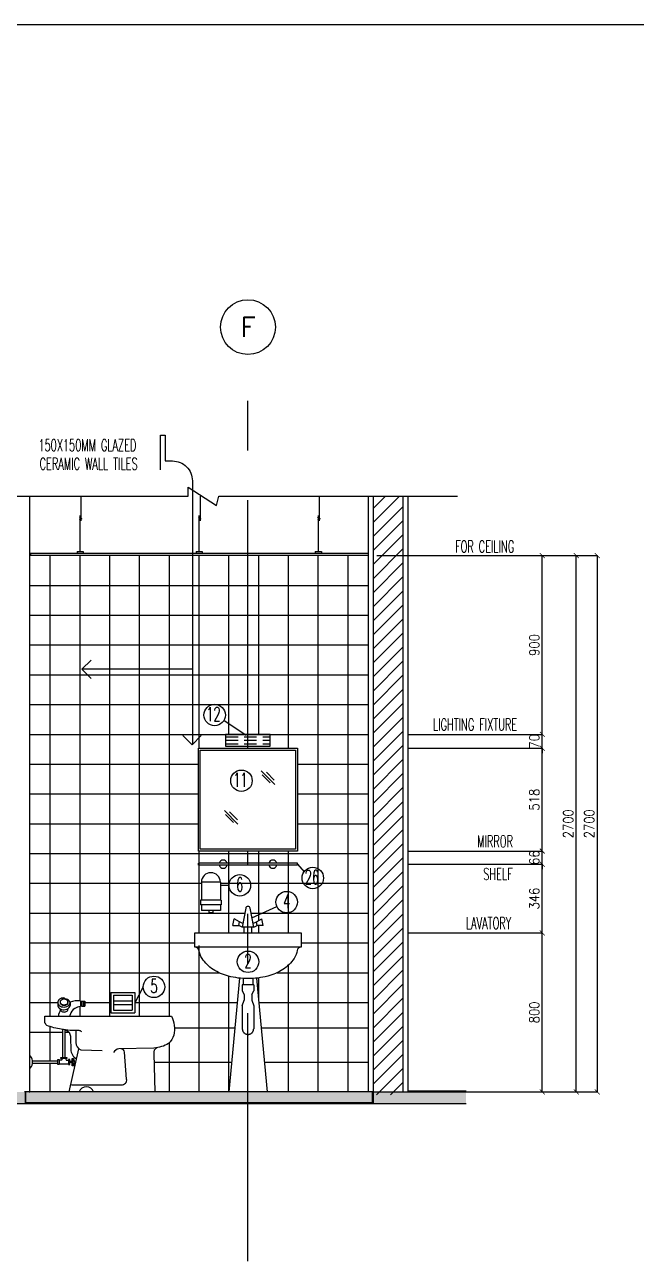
# Model space of a CAD drawing. Extents: x -233600 to -204723, y 166361 to 186286.
# Drawn here: x -217612 to -214532, y 180060 to 186286 of the extents above; entities that cross this region are included whole.
import ezdxf
from ezdxf.enums import TextEntityAlignment as Align

# ---------------------------------------------------------------- set-up
doc = ezdxf.new("R2010")
doc.units = 0
doc.header["$LTSCALE"] = 500
doc.header["$MEASUREMENT"] = 0
doc.linetypes.add('CENTERX2', pattern=[4, 2.5, -0.5, 0.5, -0.5])
doc.linetypes.add('HIDDEN2', pattern=[0.1875, 0.125, -0.0625])
doc.layers.get('0').update_dxf_attribs({"linetype": 'CONTINUOUS'})
doc.layers.get('DEFPOINTS').update_dxf_attribs({"linetype": 'CONTINUOUS'})
for name, color, linetype in [('A-SFIX', 2, 'CONTINUOUS'), ('AX-CR', 2, 'CONTINUOUS'), ('AX-TXT', 2, 'CONTINUOUS'), ('AXES', 11, 'CENTERX2'), ('Dimout', 4, 'CONTINUOUS'), ('DW', 7, 'CONTINUOUS'), ('ELE', 3, 'CONTINUOUS'), ('ELV', 7, 'CONTINUOUS'), ('FIX', 2, 'CONTINUOUS'), ('HATCH', 8, 'CONTINUOUS'), ('HatchA', 11, 'CONTINUOUS'), ('P-FIXT-MISC', 84, 'CONTINUOUS'), ('Plaster', 7, 'CONTINUOUS'), ('SANI', 2, 'CONTINUOUS'), ('Tile', 5, 'CONTINUOUS'), ('TITLE', 1, 'CONTINUOUS'), ('TXT', 2, 'CONTINUOUS'), ('WALL', 6, 'CONTINUOUS'), ('WallPartition', 2, 'CONTINUOUS'), ('Windows', 9, 'CONTINUOUS')]:
    doc.layers.add(name, color=color, linetype=linetype)
doc.styles.add('DIM', font='simplex.shx', dxfattribs={"width": 0.85})
doc.styles.add('ROMANS', font='romans.shx', dxfattribs={"width": 0.6})
doc.dimstyles.new('DIM1-25', dxfattribs={"dimscale": 25, "dimtxt": 2, "dimasz": 1, "dimexe": 0.03, "dimexo": 0.03, "dimgap": 0.6, "dimtad": 1, "dimdec": 0, "dimdsep": 46, "dimtxsty": 'DIM', "dimblk1": 'ARCHTICK', "dimblk2": 'ARCHTICK', "dimsah": 1, "dimcen": 0.09, "dimdle": 0.03, "dimclrd": 256, "dimclrt": 2, "dimadec": 0, "dimazin": 0, "dimtfac": 1, "dimtdec": 0, "dimtix": 1, "dimtmove": 1, "dimatfit": 3, "dimldrblk": 'ARCHTICK', "dimfxl": 0, "dimtvp": 2, "dimtolj": 1, "dimtzin": 0, "dimarcsym": 0})

# ---------------------------------------------------------------- blocks, each defined once
blk = doc.blocks.new('A0-BOX')
at = {"layer": 'TITLE'}
blk.add_line((113.3, 79.7), (0, 79.7), dxfattribs=at)
blk = doc.blocks.new('walling')
at = {"layer": 'ELV'}
blk.add_line((0.1363, -1.1797), (-0.4198, -1.1797), dxfattribs=at)
blk.add_lwpolyline([(-0.025, -0.176), (-0.025, 0), (0, 0), (0, -0.1306), (0.0363, -0.1306, -0.414214), (0.1363, -0.2306), (0.1363, -1.5582)], format="xyb", dxfattribs=at)
at = {"layer": 'WALL'}
for p, q in [((-0.4198, -1.1797), (-0.3736, -1.1334)), ((-0.4198, -1.1797), (-0.3736, -1.2259)), ((0.1345, -1.56), (0.0882, -1.5137)), ((0.1345, -1.56), (0.1808, -1.5137))]:
    blk.add_line(p, q, dxfattribs=at)
at = {"layer": 'TXT', "style": 'ROMANS', "width": 0.6}
for s, p in [('150X150MM GLAZED', (-0.639, -0.0816)), ('CERAMIC WALL TILES', (-0.6331, -0.1746))]:
    blk.add_text(s, height=0.06, dxfattribs=at).set_placement(p)
blk = doc.blocks.new('A$C753C42D5')
at = {"layer": 'SANI', "linetype": 'Continuous'}
for p, q in [((0.2568, 0.9248), (0.2394, 0.8287)), ((0.2968, 0.8287), (0.2793, 0.9248)), ((0.1923, 0.8373), (0.1985, 0.8714)), ((0.1923, 0.8373), (0.2215, 0.8373)), ((0.225, 0.8568), (0.1985, 0.8714)), ((0.2215, 0.8373), (0.225, 0.8568)), ((0.2394, 0.8287), (0.2215, 0.8373)), ((0.2429, 0.8483), (0.225, 0.8568)), ((0.2968, 0.8287), (0.2394, 0.8287)), ((0.2489, 0.8), (0.2489, 0.8287)), ((0.2872, 0.8), (0.2872, 0.8287)), ((0.2933, 0.8483), (0.3112, 0.8568)), ((0.2968, 0.8287), (0.3147, 0.8373)), ((0.3112, 0.8568), (0.3377, 0.8714)), ((0.3147, 0.8373), (0.3112, 0.8568)), ((0.3439, 0.8373), (0.3147, 0.8373)), ((0.3439, 0.8373), (0.3377, 0.8714)), ((0.2252, 0.5724), (0.1713, 0)), ((0.3109, 0.5724), (0.3648, 0))]:
    blk.add_line(p, q, dxfattribs=at)
at = {"layer": 'SANI', "linetype": 'HIDDEN2'}
for p, q in [((0.2441, 0.57), (0.2441, 0.5382)), ((0.292, 0.57), (0.292, 0.5382)), ((0.2968, 0.5382), (0.2394, 0.5382)), ((0.2394, 0.5382), (0.2394, 0.5094)), ((0.2394, 0.5094), (0.2489, 0.4903)), ((0.2872, 0.4903), (0.2968, 0.5094)), ((0.2968, 0.5382), (0.2968, 0.5094)), ((0.2394, 0.4328), (0.2489, 0.4616)), ((0.2489, 0.4903), (0.2489, 0.4616)), ((0.2872, 0.4903), (0.2872, 0.4616)), ((0.2872, 0.4616), (0.2968, 0.4328)), ((0.2394, 0.4328), (0.2394, 0.3179)), ((0.2968, 0.4328), (0.2968, 0.3179))]:
    blk.add_line(p, q, dxfattribs=at)
at = {"layer": 'SANI', "linetype": 'Continuous'}
blk.add_lwpolyline([(0.5362, 0.8), (0.5362, 0.789), (0.5362, 0.7282), (0, 0.7282), (0, 0.789), (0, 0.8)], close=True, dxfattribs=at)
for points in [[(0.5158, 0.7124, -0.107261), (0.5003, 0.6716, -0.107169), (0.4442, 0.6162, -0.077294), (0.3677, 0.5829, -0.06439), (0.2685, 0.57, -0.06439), (0.1694, 0.5829, -0.077294), (0.0929, 0.6162, -0.107169), (0.0368, 0.6716, -0.107938), (0.0212, 0.7126, -0.000994)], [(0.517, 0.7282, -0.000994), (0.517, 0.7278, -0.145509)]]:
    blk.add_lwpolyline(points, format="xyb", dxfattribs=at)
for centre, radius, start, end in [((0.2681, 0.9226), 0.0115, 9.52728, 170.47272), ((0.0024, 0.709), 0.0191, 10.80776, 88.49148), ((0.5347, 0.709), 0.0191, 89.19364, 170.01956)]:
    blk.add_arc(centre, radius, start, end, dxfattribs=at)
at = {"layer": 'SANI', "linetype": 'HIDDEN2'}
blk.add_arc((0.2681, 0.3179), 0.0287, 180, 0, dxfattribs=at)
blk = doc.blocks.new('A$C24F356C9')
at = {"layer": 'SANI'}
for p, q in [((0, 0.1021), (0.12, 0.1021)), ((0, 0.1021), (0, 0)), ((0.0128, 0.0893), (0.1072, 0.0893)), ((0.0128, 0.0893), (0.0128, 0.0128)), ((0.1072, 0.0893), (0.1072, 0.0128)), ((0.12, 0.1021), (0.12, 0)), ((0, 0), (0.12, 0)), ((0.0128, 0.0606), (0.1072, 0.0606)), ((0.0128, 0.0414), (0.1072, 0.0414)), ((0.0128, 0.0128), (0.1072, 0.0128))]:
    blk.add_line(p, q, dxfattribs=at)
blk = doc.blocks.new('_ARCHTICK')
at = {"color": 0, "linetype": 'ByBlock', "const_width": 0.15}
blk.add_lwpolyline([(-0.5, -0.5), (0.5, 0.5)], dxfattribs=at)
blk = doc.blocks.new('*D140')
at = {"layer": 'DEFPOINTS', "color": 0}
for p in [(-215838.5, 183613.3), (-215005.1, 183613.3), (-215682.4, 182713.3)]:
    blk.add_point(p, dxfattribs=at)
at = {"layer": 'Dimout', "color": 0, "lineweight": -2}
for p, q in [((-215837.8, 183613.3), (-215004.3, 183613.3)), ((-215681.6, 182713.3), (-215004.3, 182713.3))]:
    blk.add_line(p, q, dxfattribs=at)
at = {"layer": 'Dimout', "lineweight": -2}
blk.add_line((-215005.1, 182712.5), (-215005.1, 183614), dxfattribs=at)
at = {"layer": 'Dimout', "lineweight": -2, "xscale": 25, "yscale": 25, "zscale": 25}
for p, rotation in [((-215005.1, 183613.3), 90), ((-215005.1, 182713.3), 270)]:
    blk.add_blockref('_ARCHTICK', p, dxfattribs=dict(at, rotation=rotation))
at = {"layer": 'Dimout', "color": 2, "insert": (-215045.1, 183163.3), "char_height": 50, "attachment_point": 5, "rotation": 90, "style": 'DIM'}
blk.add_mtext('\\A1;900', dxfattribs=at)
blk = doc.blocks.new('*D141')
at = {"layer": 'DEFPOINTS', "color": 0}
for p in [(-215838.5, 183613.3), (-214834.2, 183613.3), (-215548.1, 180913.3)]:
    blk.add_point(p, dxfattribs=at)
at = {"layer": 'Dimout', "color": 0, "lineweight": -2}
for p, q in [((-215837.8, 183613.3), (-214833.5, 183613.3)), ((-215547.3, 180913.3), (-214833.5, 180913.3))]:
    blk.add_line(p, q, dxfattribs=at)
at = {"layer": 'Dimout', "lineweight": -2}
blk.add_line((-214834.2, 180912.5), (-214834.2, 183614), dxfattribs=at)
at = {"layer": 'Dimout', "lineweight": -2, "xscale": 25, "yscale": 25, "zscale": 25}
for p, rotation in [((-214834.2, 183613.3), 90), ((-214834.2, 180913.3), 270)]:
    blk.add_blockref('_ARCHTICK', p, dxfattribs=dict(at, rotation=rotation))
at = {"layer": 'Dimout', "color": 2, "insert": (-214874.2, 182263.3), "char_height": 50, "attachment_point": 5, "rotation": 90, "style": 'DIM'}
blk.add_mtext('\\A1;2700', dxfattribs=at)
blk = doc.blocks.new('*D142')
at = {"layer": 'DEFPOINTS', "color": 0}
for p in [(-215682.4, 182713.3), (-215005.1, 182713.3), (-215682.4, 182643.3)]:
    blk.add_point(p, dxfattribs=at)
at = {"layer": 'Dimout', "lineweight": -2}
for p, q in [((-215005.1, 182713.3), (-215005.1, 182738.3)), ((-215005.1, 182643.3), (-215005.1, 182713.3)), ((-215005.1, 182643.3), (-215005.1, 182618.3))]:
    blk.add_line(p, q, dxfattribs=at)
at = {"layer": 'Dimout', "color": 0, "lineweight": -2}
for p, q in [((-215681.6, 182713.3), (-215004.3, 182713.3)), ((-215681.6, 182643.3), (-215004.3, 182643.3))]:
    blk.add_line(p, q, dxfattribs=at)
at = {"layer": 'Dimout', "lineweight": -2, "xscale": 25, "yscale": 25, "zscale": 25}
for p, rotation in [((-215005.1, 182713.3), 270), ((-215005.1, 182643.3), 90)]:
    blk.add_blockref('_ARCHTICK', p, dxfattribs=dict(at, rotation=rotation))
at = {"layer": 'Dimout', "color": 2, "insert": (-215045.1, 182678.3), "char_height": 50, "attachment_point": 5, "rotation": 90, "style": 'DIM'}
blk.add_mtext('\\A1;70', dxfattribs=at)
blk = doc.blocks.new('*D143')
at = {"layer": 'DEFPOINTS', "color": 0}
for p in [(-215682.4, 181713.3), (-215005.1, 181713.3), (-215548.1, 180913.3)]:
    blk.add_point(p, dxfattribs=at)
at = {"layer": 'Dimout', "color": 0, "lineweight": -2}
for p, q in [((-215681.6, 181713.3), (-215004.3, 181713.3)), ((-215547.3, 180913.3), (-215004.3, 180913.3))]:
    blk.add_line(p, q, dxfattribs=at)
at = {"layer": 'Dimout', "lineweight": -2}
blk.add_line((-215005.1, 180912.5), (-215005.1, 181714), dxfattribs=at)
at = {"layer": 'Dimout', "lineweight": -2, "xscale": 25, "yscale": 25, "zscale": 25}
for p, rotation in [((-215005.1, 181713.3), 90), ((-215005.1, 180913.3), 270)]:
    blk.add_blockref('_ARCHTICK', p, dxfattribs=dict(at, rotation=rotation))
at = {"layer": 'Dimout', "color": 2, "insert": (-215045.1, 181313.3), "char_height": 50, "attachment_point": 5, "rotation": 90, "style": 'DIM'}
blk.add_mtext('\\A1;800', dxfattribs=at)
blk = doc.blocks.new('*D144')
at = {"layer": 'DEFPOINTS', "color": 0}
for p in [(-215682.4, 182059.7), (-215005.1, 182059.7), (-215682.4, 181713.3)]:
    blk.add_point(p, dxfattribs=at)
at = {"layer": 'Dimout', "color": 0, "lineweight": -2}
for p, q in [((-215681.6, 182059.7), (-215004.3, 182059.7)), ((-215681.6, 181713.3), (-215004.3, 181713.3))]:
    blk.add_line(p, q, dxfattribs=at)
at = {"layer": 'Dimout', "lineweight": -2}
blk.add_line((-215005.1, 181712.5), (-215005.1, 182060.4), dxfattribs=at)
at = {"layer": 'Dimout', "lineweight": -2, "xscale": 25, "yscale": 25, "zscale": 25}
for p, rotation in [((-215005.1, 182059.7), 90), ((-215005.1, 181713.3), 270)]:
    blk.add_blockref('_ARCHTICK', p, dxfattribs=dict(at, rotation=rotation))
at = {"layer": 'Dimout', "color": 2, "insert": (-215045.1, 181886.5), "char_height": 50, "attachment_point": 5, "rotation": 90, "style": 'DIM'}
blk.add_mtext('\\A1;346', dxfattribs=at)
blk = doc.blocks.new('*D145')
at = {"layer": 'DEFPOINTS', "color": 0}
for p in [(-215682.4, 182125.6), (-215005.1, 182125.6), (-215682.4, 182059.7)]:
    blk.add_point(p, dxfattribs=at)
at = {"layer": 'Dimout', "color": 0, "lineweight": -2}
for p, q in [((-215681.6, 182125.6), (-215004.3, 182125.6)), ((-215681.6, 182059.7), (-215004.3, 182059.7))]:
    blk.add_line(p, q, dxfattribs=at)
at = {"layer": 'Dimout', "lineweight": -2}
for p, q in [((-215005.1, 182125.6), (-215005.1, 182150.6)), ((-215005.1, 182059.7), (-215005.1, 182125.6)), ((-215005.1, 182059.7), (-215005.1, 182034.7))]:
    blk.add_line(p, q, dxfattribs=at)
at = {"layer": 'Dimout', "lineweight": -2, "xscale": 25, "yscale": 25, "zscale": 25}
for p, rotation in [((-215005.1, 182125.6), 270), ((-215005.1, 182059.7), 90)]:
    blk.add_blockref('_ARCHTICK', p, dxfattribs=dict(at, rotation=rotation))
at = {"layer": 'Dimout', "color": 2, "insert": (-215045.1, 182092.6), "char_height": 50, "attachment_point": 5, "rotation": 90, "style": 'DIM'}
blk.add_mtext('\\A1;66', dxfattribs=at)
blk = doc.blocks.new('*D146')
at = {"layer": 'DEFPOINTS', "color": 0}
for p in [(-215682.4, 182643.3), (-215005.1, 182643.3), (-215682.4, 182125.6)]:
    blk.add_point(p, dxfattribs=at)
at = {"layer": 'Dimout', "color": 0, "lineweight": -2}
for p, q in [((-215681.6, 182643.3), (-215004.3, 182643.3)), ((-215681.6, 182125.6), (-215004.3, 182125.6))]:
    blk.add_line(p, q, dxfattribs=at)
at = {"layer": 'Dimout', "lineweight": -2}
blk.add_line((-215005.1, 182124.9), (-215005.1, 182644), dxfattribs=at)
at = {"layer": 'Dimout', "lineweight": -2, "xscale": 25, "yscale": 25, "zscale": 25}
for p, rotation in [((-215005.1, 182643.3), 90), ((-215005.1, 182125.6), 270)]:
    blk.add_blockref('_ARCHTICK', p, dxfattribs=dict(at, rotation=rotation))
at = {"layer": 'Dimout', "color": 2, "insert": (-215045.1, 182384.4), "char_height": 50, "attachment_point": 5, "rotation": 90, "style": 'DIM'}
blk.add_mtext('\\A1;518', dxfattribs=at)
blk = doc.blocks.new('*D147')
at = {"layer": 'DEFPOINTS', "color": 0}
for p in [(-214834.2, 183613.3), (-214834.2, 180913.3), (-214728.4, 180913.3)]:
    blk.add_point(p, dxfattribs=at)
at = {"layer": 'Dimout', "color": 0, "lineweight": -2}
for p, q in [((-214833.5, 183613.3), (-214727.6, 183613.3)), ((-214833.5, 180913.3), (-214727.6, 180913.3))]:
    blk.add_line(p, q, dxfattribs=at)
at = {"layer": 'Dimout', "lineweight": -2}
blk.add_line((-214728.4, 183614), (-214728.4, 180912.5), dxfattribs=at)
at = {"layer": 'Dimout', "lineweight": -2, "xscale": 25, "yscale": 25, "zscale": 25}
for p, rotation in [((-214728.4, 183613.3), 90), ((-214728.4, 180913.3), 270)]:
    blk.add_blockref('_ARCHTICK', p, dxfattribs=dict(at, rotation=rotation))
at = {"layer": 'Dimout', "color": 2, "insert": (-214768.4, 182263.3), "char_height": 50, "attachment_point": 5, "rotation": 90, "style": 'DIM'}
blk.add_mtext('\\A1;2700', dxfattribs=at)
blk = doc.blocks.new('AM-BDTSA')
at = {"layer": 'P-FIXT-MISC'}
for p, q in [((-32.5, 68.9), (-32.5, 55.3)), ((-19.5, 71.3), (-19.5, 68.9)), ((19.5, 71.3), (19.5, 68.9)), ((29.9, 68.9), (30, 53.8)), ((82, 77), (82, 49)), ((82, 74.5), (88, 74.5)), ((88, 74.5), (89, 75.5)), ((88, 74.5), (88, 51.5)), ((89, 75.5), (89, 50.5)), ((89, 75.5), (97, 75.5)), ((97, 75.5), (97, 50.5)), ((97, 75), (104.2, 75)), ((104.2, 75), (104.2, 51)), ((104.2, 75), (105, 74.3)), ((105, 74.3), (105, 51.7)), ((-29, 0), (29, 0)), ((-19.5, 36.9), (-19.5, 35.4)), ((19.5, 38.4), (19.5, 35.4)), ((82, 51.5), (88, 51.5)), ((88, 51.5), (89, 50.5)), ((89, 50.5), (97, 50.5)), ((97, 51), (104.2, 51)), ((104.2, 51), (105, 51.7))]:
    blk.add_line(p, q, dxfattribs=at)
for points in [[(3, 88.9), (0.6, 91.2, 0.199805), (-0.8, 91.8, 0.066639), (-12.9, 90, 0.082743), (-23, 85.1, 0.106771), (-30.2, 77.2, 0.133441), (-32.5, 68.9, 0.133441), (-30.2, 60.5, 0.106771), (-23, 52.6, 0.082743), (-12.9, 47.8, 0.071239), (0, 45.9, 0.195177), (25.9, 57.3, 0.40677), (25.9, 77.6, 0.151893), (5.7, 87.6, -0.154261)], [(19.5, 71.3, 0.12914), (18.1, 76.6, 0.106357), (13.8, 81.5, 0.084716), (7.7, 84.5, 0.073932), (0, 85.7, 0.073932), (-7.7, 84.5, 0.084716), (-13.8, 81.5, 0.106357), (-18.1, 76.6, 0.12914), (-19.5, 71.3, 0.12914), (-18.1, 66.1, 0.106357), (-13.8, 61.2, 0.084716), (-7.7, 58.2, 0.073932), (0, 57, 0.073932), (7.7, 58.2, 0.084716), (13.8, 61.2, 0.106357), (18.1, 66.1, 0.12914)]]:
    blk.add_lwpolyline(points, format="xyb", close=True, dxfattribs=at)
for points in [[(-19.5, 68.9, 0.12914), (-18.1, 63.6, 0.106357), (-13.8, 58.7, 0.084716), (-7.7, 55.7, 0.073932), (0, 54.6, 0.073932), (7.7, 55.7, 0.084716), (13.8, 58.7, 0.106357), (18.1, 63.6, 0.12914), (19.5, 68.9, 0.12914)], [(82, 77, 0.102365), (29.6, 71.1, 0.000263), (29.6, 71, 0.11341)], [(-32.5, 55.3, 0.133441), (-30.2, 47, 0.106771), (-23, 39.1, 0.082743), (-12.9, 34.2, 0.071239), (0, 32.3, 0.195177), (25.9, 43.7, 0.198142), (30, 54, 0.151893)], [(-18.7, 31.3, 0.096406), (-29, 0, 0.099809)], [(-19.5, 35.4, 0.12914), (-18.1, 30.1, 0.106357), (-13.8, 25.2, 0.084716), (-7.7, 22.2, 0.073932), (0, 21, 0.073932)], [(0, 21, 0.073932), (7.7, 22.2, 0.084716), (13.8, 25.2, 0.106357), (18.1, 30.1, 0.12914), (19.5, 35.4, 0.12914)]]:
    blk.add_lwpolyline(points, format="xyb", dxfattribs=at)
for centre, radius, start, end in [((-238.9, 58.2), 274.2, 347.7454, 349.34349), ((74.7, -0.8), 45, 117.16873, 169.34349), ((104, -57.8), 109, 101.62965, 117.16873)]:
    blk.add_arc(centre, radius, start, end, dxfattribs=at)
blk = doc.blocks.new('A$C6C352EA6')
at = {"layer": 'A-SFIX', "color": 5}
for p, q in [((167.1, 173.6), (167.1, 314.4)), ((178.9, 173.6), (178.9, 312.4)), ((14.3, 156.9), (142.5, 156.9)), ((142.5, 143.1), (14.3, 143.1)), ((149.4, 141.1), (196.6, 141.1)), ((214.4, 153), (203.5, 153)), ((214.4, 147), (203.5, 147))]:
    blk.add_line(p, q, dxfattribs=at)
at = {"layer": 'A-SFIX'}
for points in [[(263.4, 301.8, 0.246044), (249.2, 308.4), (249.2, 308.4, -0.060176), (159.2, 315.9, -0.067455), (86.6, 334.9, -0.223973), (79.9, 344.4, -0.243055), (76, 351.8), (76, 381), (714.6, 381, -0.092163), (728.4, 334.9, -0.259266), (700, 243.3), (700, 243.3, -0.109722), (626.5, 220), (449.1, 216, 0.279036), (423.5, 198.2, -2.049164)], [(178.5, 312.4, -0.199816), (198.6, 299.8, -0.16162), (205.9, 258.5, -0.031245), (207.4, 214.9, 0.240794), (236.7, 164.6, -0.612351)], [(233.5, 308.2), (233.5, 249.1, 0.293838), (258.1, 210.8), (365.5, 208.1)], [(640.8, 221.7, 0.360305), (626, 193.5), (631.7, 0), (200, 0), (248.4, 217)], [(210.3, 35.6), (461.9, 35.6, 0.489293), (488.8, 64.1), (478.7, 200.2, 0.346073), (460.2, 216.3)]]:
    blk.add_lwpolyline(points, format="xyb", dxfattribs=at)
at = {"layer": 'A-SFIX', "color": 5}
blk.add_lwpolyline([(0, 120.5), (4.9, 120.5, 0.334579), (4.9, 179.5), (0, 179.5)], format="xyb", close=True, dxfattribs=at)
for points in [[(149.4, 162.8), (149.4, 137.2), (142.5, 137.2), (142.5, 162.8)], [(158.2, 167.7), (158.2, 173.6), (187.8, 173.6), (187.8, 167.7)], [(196.6, 162.8), (196.6, 137.2), (203.5, 137.2), (203.5, 162.8)], [(214.4, 168.7), (218.3, 168.7), (218.3, 131.3), (214.4, 131.3)]]:
    blk.add_lwpolyline(points, close=True, dxfattribs=at)
for points in [[(162.7, 167.7), (162.7, 163.8, -0.414214), (157.7, 158.9), (149.4, 158.9)], [(183.3, 167.7), (183.3, 163.8, 0.414214), (188.3, 158.9), (196.6, 158.9)]]:
    blk.add_lwpolyline(points, format="xyb", dxfattribs=at)
blk.add_arc((202.6, 150), 24.5, 310.07767, 49.92233, dxfattribs=at)
at = {"layer": 'A-SFIX'}
blk.add_arc((286, -13), 38.4, 19.74269, 160.25731, dxfattribs=at)
blk.add_point((0, 0), dxfattribs=at)
blk.add_blockref('AM-BDTSA', (174, 381), dxfattribs=at)
blk = doc.blocks.new('GAN')
for p, q in [((-0.0212, 0.1644), (-0.0212, 0.29)), ((-0.0155, 0.01), (-0.0155, 0.1918)), ((0, 0.01), (-0.031, 0.01)), ((-0.031, 0.01), (-0.031, 0)), ((0, 0.01), (0, 0))]:
    blk.add_line(p, q)
blk.add_lwpolyline([(-0.0118, 0.184), (-0.024, 0.1754), (-0.0113, 0.1703)])
blk = doc.blocks.new('AXU')
at = {"layer": 'AX-CR'}
blk.add_circle((0, 350), 350, dxfattribs=at)
at = {"layer": 'AX-TXT', "style": 'ROMANS'}
blk.add_attdef('AX', text='', height=250, dxfattribs=at).set_placement((0, 350), align=Align.MIDDLE)

msp = doc.modelspace()

# ---------------------------------------------------------------- hatches: boundary and pattern name
at = {"layer": 'HatchA'}
h = msp.add_hatch(dxfattribs=at)
h.set_pattern_fill('ANSI31', color=256, scale=400, style=0)
h.set_pattern_definition([(45, (40884.09, -15915.97), (-35.355339, 35.355339), [])])
h.paths.add_polyline_path([(-215707.4, 183913.3), (-215857.4, 183913.3), (-215857.4, 180898.3), (-215707.4, 180898.3)])
at = {"layer": 'Windows'}
h = msp.add_hatch(dxfattribs=at)
h.set_pattern_fill('AR-SAND', color=256, scale=25, style=0)
h.set_pattern_definition([(37.5, (0, 0), (-1.574834, 48.170594), [0, -38, 0, -42.5, 0, -40.625]), (7.5, (0, 0), (44.244418, 70.553652), [0, -20.5, 0, -34.25, 0, -13.125]), (327.5, (-30.75, 0), (77.8535465, 0.1414763), [0, -12.5, 0, -45, 0, -58.75]), (317.5, (-30.75, 0), (75.153165, 21.941889), [0, -6.25, 0, -29.5, 0, -33.75])])
h.paths.add_polyline_path([(-221212.4, 180853.3), (-221212.4, 180913.3), (-221680.9, 180913.3), (-221680.9, 180853.3)])
h.paths.add_polyline_path([(-217766.4, 180857.3), (-217766.4, 180913.3), (-221208.4, 180913.3), (-221208.4, 180857.3)])
h.paths.add_polyline_path([(-217612.4, 180853.3), (-217612.4, 180913.3), (-217762.4, 180913.3), (-217762.4, 180853.3)])
h.paths.add_polyline_path([(-215857.4, 180913.3), (-215857.4, 180853.3), (-215388.8, 180853.3), (-215388.8, 180913.3)])
h.paths.add_polyline_path([(-217608.4, 180913.3), (-217608.4, 180857.3), (-215861.4, 180857.3), (-215861.4, 180913.3)])

# ---------------------------------------------------------------- linework, layer by layer
for p, q in [((-217583.6, 183623.3), (-217583.6, 183613.3)), ((-215882.4, 183623.3), (-217583.6, 183623.3))]:
    msp.add_line(p, q)
at = {"layer": 'AXES'}
for p, q in [((-216487.4, 182643.3), (-216487.4, 184625.8)), ((-216487.4, 180060.3), (-216487.4, 182125.6))]:
    msp.add_line(p, q, dxfattribs=at)
at = {"layer": 'DW'}
for p, q in [((-216608.2, 182784.6), (-216496.1, 182708.9)), ((-216237.4, 182059.7), (-216204.9, 182020.9)), ((-216626.2, 181953.4), (-216582.4, 181953.4)), ((-216467.4, 181790), (-216341.6, 181846.4)), ((-217014.7, 181442), (-217057.6, 181362.2))]:
    msp.add_line(p, q, dxfattribs=at)
at = {"layer": 'ELE'}
msp.add_lwpolyline([(-218603.1, 183913.3), (-216789.2, 183913.3), (-216789.2, 183958.5), (-216645.7, 183865), (-216633.9, 183913.3), (-216367.1, 183913.3), (-215431.8, 183913.3)], dxfattribs=at)
at = {"layer": 'FIX'}
for p, q in [((-216352.7, 182461.3), (-216420.3, 182528.9)), ((-216374.8, 182468.7), (-216415.4, 182509.3)), ((-216355.1, 182483.4), (-216394.5, 182522.8)), ((-216538.3, 182261.6), (-216605.9, 182329.2)), ((-216560.4, 182268.9), (-216601, 182309.5)), ((-216540.7, 182283.7), (-216580.1, 182323.1))]:
    msp.add_line(p, q, dxfattribs=at)
at = {"layer": 'FIX', "color": 2}
for p, q in [((-216737.4, 182054.2), (-216737.4, 182065.1)), ((-216237.4, 182065.1), (-216737.4, 182065.1)), ((-216237.4, 182054.2), (-216737.4, 182054.2)), ((-216237.4, 182054.2), (-216237.4, 182065.1))]:
    msp.add_line(p, q, dxfattribs=at)
for points in [[(-216237.4, 182643.3), (-216237.4, 182125.6), (-216737.4, 182125.6), (-216737.4, 182643.3)], [(-216247.4, 182633.3), (-216247.4, 182135.6), (-216727.4, 182135.6), (-216727.4, 182633.3)]]:
    msp.add_lwpolyline(points, close=True, dxfattribs=at)
for centre in [(-216655.4, 182810.7), (-216520.2, 182479.8), (-216528.4, 181953.4), (-216160.8, 181989.9), (-216292.3, 181868.5), (-216487.1, 181568.1), (-216960.8, 181442)]:
    msp.add_circle(centre, 54, dxfattribs=at)
for centre, start, end in [((-216612.4, 182059.7), 15.20227, 164.79773), ((-216612.4, 182059.7), 195.20227, 344.79773), ((-216362.4, 182059.7), 15.20227, 164.79773), ((-216362.4, 182059.7), 195.20227, 344.79773)]:
    msp.add_arc(centre, 20.6, start, end, dxfattribs=at)
at = {"layer": 'HATCH', "linetype": 'HIDDEN2'}
for p, q in [((-216599.9, 182701.3), (-216374.9, 182701.3)), ((-216599.9, 182683.3), (-216374.9, 182683.3)), ((-216599.9, 182665.3), (-216374.9, 182665.3))]:
    msp.add_line(p, q, dxfattribs=at)
at = {"layer": 'Plaster'}
for p, q in [((-217587.4, 183913.3), (-217587.4, 180913.3)), ((-215882.4, 183913.3), (-215882.4, 180913.3)), ((-215682.4, 183913.3), (-215682.4, 180913.3)), ((-215858.2, 180913.3), (-217612.4, 180913.3)), ((-215388.8, 180916.3), (-215682.4, 180916.3))]:
    msp.add_line(p, q, dxfattribs=at)
at = {"layer": 'SANI'}
for p, q in [((-216354.8, 182643.3), (-216336.7, 182643.3)), ((-216722.1, 181968.9), (-216722.1, 181877.9)), ((-216626.2, 181968.9), (-216722.1, 181968.9)), ((-216626.2, 181968.9), (-216626.2, 181877.9)), ((-216726, 181877.9), (-216726, 181854.9)), ((-216622.4, 181877.9), (-216726, 181877.9)), ((-216622.4, 181877.9), (-216622.4, 181854.9)), ((-216622.4, 181854.9), (-216726, 181854.9)), ((-216722.1, 181854.9), (-216722.1, 181826.5)), ((-216626.2, 181826.5), (-216722.1, 181826.5)), ((-216684.7, 181826.5), (-216684.7, 181815)), ((-216663.6, 181815), (-216684.7, 181815)), ((-216663.6, 181826.5), (-216663.6, 181815)), ((-216626.2, 181854.9), (-216626.2, 181826.5))]:
    msp.add_line(p, q, dxfattribs=at)
msp.add_lwpolyline([(-216599.9, 182653.3), (-216374.9, 182653.3), (-216374.9, 182713.3), (-216599.9, 182713.3)], close=True, dxfattribs=at)
msp.add_arc((-216674.2, 181968.9), 47.9, 0, 180, dxfattribs=at)
at = {"layer": 'Tile'}
for p, q in [((-215882.4, 183613.3), (-217587.4, 183613.3)), ((-217484.9, 183613.3), (-217484.9, 181294.3)), ((-217334.9, 183613.3), (-217334.9, 181371.5)), ((-217184.9, 183613.3), (-217184.9, 181294.3)), ((-217034.9, 183613.3), (-217034.9, 181294.3)), ((-216884.9, 183613.3), (-216884.9, 181294.3)), ((-216734.9, 183613.3), (-216734.9, 182643.3)), ((-216584.9, 183613.3), (-216584.9, 182713.3)), ((-216434.9, 183613.3), (-216434.9, 182713.3)), ((-216284.9, 183613.3), (-216284.9, 182643.3)), ((-216134.9, 183613.3), (-216134.9, 180913.3)), ((-215984.9, 183613.3), (-215984.9, 180913.3)), ((-217587.4, 183463.3), (-215882.4, 183463.3)), ((-217587.4, 183313.3), (-215882.4, 183313.3)), ((-217587.4, 183163.3), (-215882.4, 183163.3)), ((-217587.4, 183013.3), (-215882.4, 183013.3)), ((-217587.4, 182863.3), (-215882.4, 182863.3)), ((-217587.4, 182713.3), (-215882.4, 182713.3)), ((-217587.4, 182563.3), (-216737.4, 182563.3)), ((-216237.4, 182563.3), (-215882.4, 182563.3)), ((-217587.4, 182413.3), (-216737.4, 182413.3)), ((-216237.4, 182413.3), (-215882.4, 182413.3)), ((-217587.4, 182263.3), (-216737.4, 182263.3)), ((-216237.4, 182263.3), (-215882.4, 182263.3)), ((-217587.4, 182113.3), (-215882.4, 182113.3)), ((-216734.9, 182125.6), (-216734.9, 181713.3)), ((-216584.9, 182125.6), (-216584.9, 181713.3)), ((-216434.9, 182125.6), (-216434.9, 181775.2)), ((-216284.9, 182125.6), (-216284.9, 181713.3)), ((-217587.4, 181963.3), (-216722.1, 181963.3)), ((-216626.2, 181963.3), (-215882.4, 181963.3)), ((-217587.4, 181813.3), (-216503.1, 181813.3)), ((-216471.6, 181813.3), (-215882.4, 181813.3)), ((-216434.9, 181750.6), (-216434.9, 181713.3)), ((-217587.4, 181663.3), (-216755.5, 181663.3)), ((-216734.9, 181650.8), (-216734.9, 180913.3)), ((-216219.3, 181663.3), (-215882.4, 181663.3)), ((-216284.9, 181555.1), (-216284.9, 180913.3)), ((-217587.4, 181513.3), (-216633.1, 181513.3)), ((-216584.9, 181495.8), (-216584.9, 180913.3)), ((-216340.7, 181513.3), (-215882.4, 181513.3)), ((-216434.9, 181486.8), (-216434.9, 181383.2)), ((-217587.4, 181363.3), (-217445.9, 181363.3)), ((-217308.4, 181363.3), (-217177.6, 181363.3)), ((-217057.6, 181363.3), (-216541.8, 181363.3)), ((-216433, 181363.3), (-215882.4, 181363.3)), ((-217334.9, 181342.5), (-217334.9, 181294.3)), ((-217484.9, 181242.2), (-217484.9, 181070.2)), ((-217587.4, 181213.3), (-217420.3, 181213.3)), ((-217408.5, 181213.3), (-217388.9, 181213.3)), ((-216857.1, 181234.9), (-216553.8, 181234.9)), ((-216420.9, 181234.9), (-215882.4, 181234.9)), ((-216884.9, 181159), (-216884.9, 180913.3)), ((-217484.9, 181056.4), (-217484.9, 180913.3)), ((-217360.3, 181063.3), (-217353.9, 181063.3)), ((-216960.1, 181063.3), (-216570, 181063.3)), ((-216404.7, 181063.3), (-215882.4, 181063.3))]:
    msp.add_line(p, q, dxfattribs=at)
at = {"layer": 'WALL'}
for p, q in [((-215857.4, 183913.3), (-215857.4, 180853.3)), ((-215707.4, 183913.3), (-215707.4, 180913.3)), ((-217608.4, 180913.3), (-217608.4, 180857.3)), ((-215861.4, 180913.3), (-215861.4, 180857.3)), ((-215858.2, 180913.3), (-215388.8, 180913.3)), ((-215388.8, 180853.3), (-221680.9, 180853.3)), ((-215861.4, 180857.3), (-217608.4, 180857.3))]:
    msp.add_line(p, q, dxfattribs=at)
at = {"layer": 'WallPartition', "linetype": 'HIDDEN2', "const_width": 2}
msp.add_lwpolyline([(-215859.3, 180913.3), (-215859.3, 180855.3), (-217610.4, 180855.3), (-217610.4, 180913.3)], dxfattribs=at)

# ---------------------------------------------------------------- block references
for name, p, xscale, yscale, zscale in [('A0-BOX', (-233600.1, 166361.3), 250, 250, 250), ('GAN', (-217348.5, 183623.3), -1000, 1000, 1000), ('GAN', (-216748.5, 183623.3), -1000, 1000, 1000), ('GAN', (-216148.5, 183623.3), -1000, 1000, 1000)]:
    msp.add_blockref(name, p, dxfattribs=dict(xscale=xscale, yscale=yscale, zscale=zscale))
at = {"layer": 'A-SFIX'}
msp.add_blockref('A$C6C352EA6', (-217587.4, 180913.3), dxfattribs=at)
at = {"layer": 'AXES'}
ref = msp.add_blockref('AXU', (-216487.4, 184625.8), dxfattribs=dict(at, xscale=0.3942857142857143, yscale=0.3942857142857143, zscale=0.3942857142857143))
ref.add_attrib('AX', 'F', dxfattribs={"layer": 'AX-TXT', "color": 6, "height": 98.6, "style": 'ROMANS'}).set_placement((-216487.4, 184763.8), align=Align.MIDDLE)
at = {"layer": 'Plaster', "xscale": 1000, "yscale": 1000, "zscale": 1000}
msp.add_blockref('A$C24F356C9', (-217177.6, 181311.2), dxfattribs=at)
at = {"layer": 'WALL', "xscale": 1000, "yscale": 1000, "zscale": 1000}
msp.add_blockref('walling', (-216903.8, 184220.5), dxfattribs=at)
at = {"layer": 'WallPartition', "xscale": 1000, "yscale": 1000, "zscale": 1000}
msp.add_blockref('A$C753C42D5', (-216755.5, 180913.3), dxfattribs=at)

# ---------------------------------------------------------------- texts
at = {"layer": 'TXT', "style": 'ROMANS', "width": 0.6}
for s, height, p in [('FOR CEILING', 60, (-215444, 183628.9)), ('12', 70, (-216696.9, 182779.9)), ('LIGHTING FIXTURE', 60, (-215555.9, 182732.5)), ('11', 70, (-216561.6, 182448.9)), ('MIRROR', 60, (-215333.2, 182144.8)), ('6', 70, (-216546.7, 181922.5)), ('26', 70, (-216201.4, 181959)), ('SHELF', 60, (-215302.4, 181980.4)), ('4', 70, (-216310.6, 181837.6)), ('LAVATORY', 60, (-215389.8, 181732.5)), ('2', 70, (-216505.4, 181537.3)), ('5', 70, (-216979, 181411.1))]:
    msp.add_text(s, height=height, dxfattribs=at).set_placement(p)

# ---------------------------------------------------------------- dimensions: what is measured, and where the dimension line sits
at = {"layer": 'Dimout'}
for base, p1, p2, picture, middle in [((-215005.1, 183613.3), (-215682.4, 182713.3), (-215838.5, 183613.3), '*D140', (-215045.1, 183163.3)), ((-214834.2, 183613.3), (-215548.1, 180913.3), (-215838.5, 183613.3), '*D141', (-214874.2, 182263.3)), ((-214728.4, 180913.3), (-214834.2, 183613.3), (-214834.2, 180913.3), '*D147', (-214768.4, 182263.3)), ((-215005.1, 182713.3), (-215682.4, 182643.3), (-215682.4, 182713.3), '*D142', (-215045.1, 182678.3)), ((-215005.1, 182643.3), (-215682.4, 182125.6), (-215682.4, 182643.3), '*D146', (-215045.1, 182384.4)), ((-215005.1, 182125.6), (-215682.4, 182059.7), (-215682.4, 182125.6), '*D145', (-215045.1, 182092.6)), ((-215005.1, 182059.7), (-215682.4, 181713.3), (-215682.4, 182059.7), '*D144', (-215045.1, 181886.5)), ((-215005.1, 181713.3), (-215548.1, 180913.3), (-215682.4, 181713.3), '*D143', (-215045.1, 181313.3))]:
    dim = msp.add_linear_dim(base=base, p1=p1, p2=p2, angle=90, dimstyle='DIM1-25', dxfattribs=at)
    dim.commit()
    dim.dimension.update_dxf_attribs({"geometry": picture, "text_midpoint": middle})

doc.saveas('drawing.dxf')
